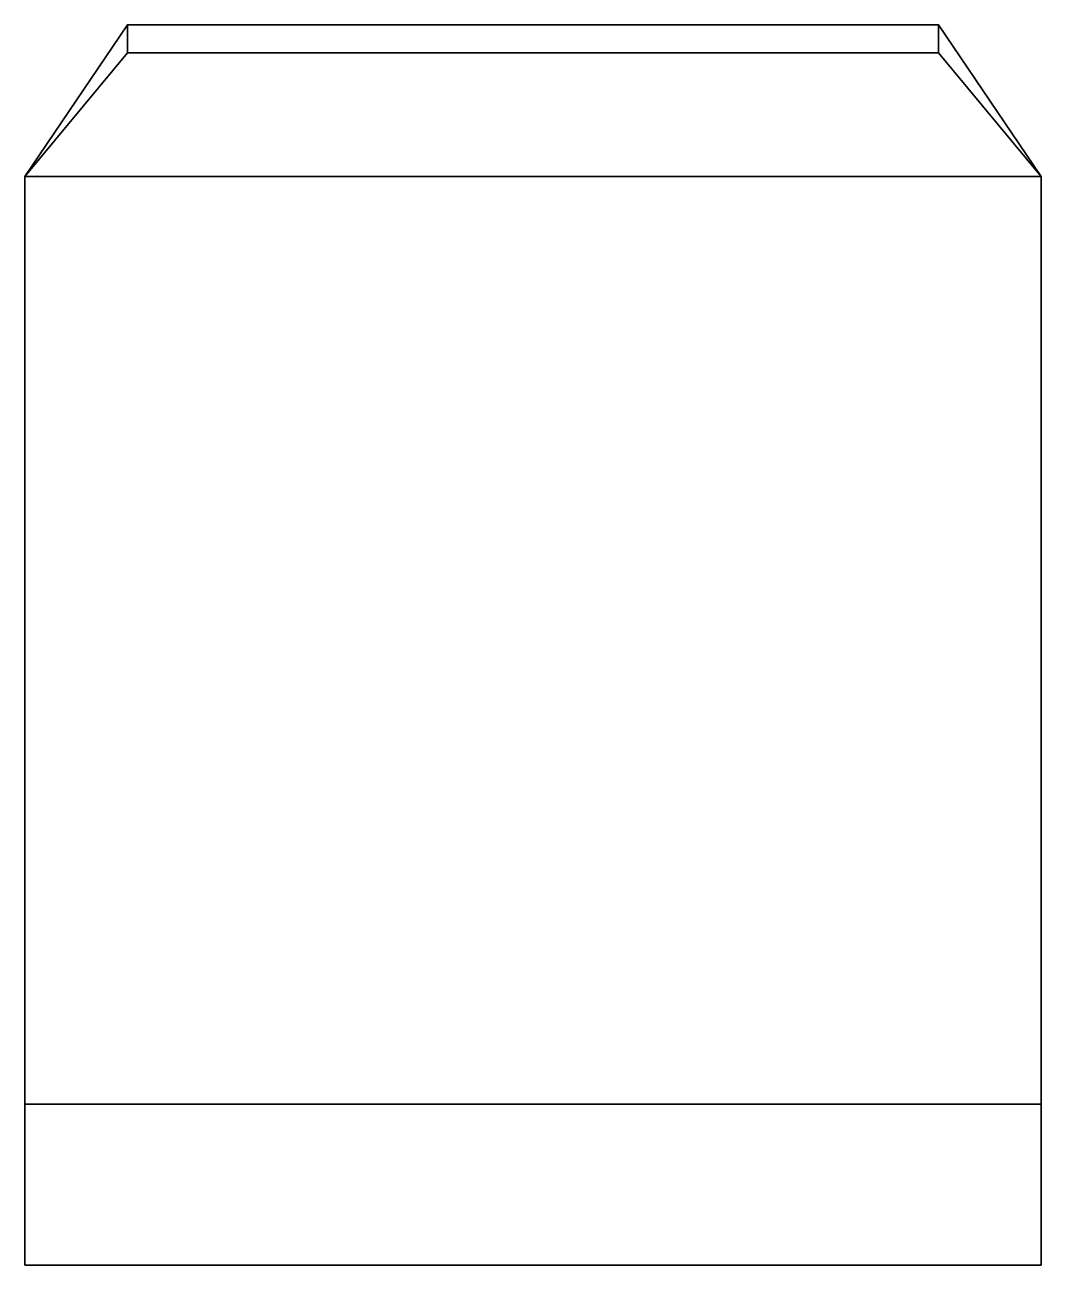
# Model space of a CAD drawing. Extents: x -2.18 to 2.18, y 0 to 5.32.
import ezdxf

# ---------------------------------------------------------------- set-up
doc = ezdxf.new("R2010")
doc.units = 0
doc.layers.add('RAMP', color=1, linetype='CONTINUOUS')

msp = doc.modelspace()

# ---------------------------------------------------------------- linework, layer by layer
at = {"layer": 'RAMP'}
for points in [[(-2.18, 4.67, 5.99), (-1.74, 5.32, 7.36), (1.74, 5.32, 7.36), (2.18, 4.67, 5.99)], [(-1.74, 5.2, 7.43), (-1.74, 5.32, 7.36), (-2.18, 4.67, 5.99), (-2.18, 4.67, 6.63)], [(1.74, 5.2, 7.43), (1.74, 5.32, 7.36), (-1.74, 5.32, 7.36), (-1.74, 5.2, 7.43)], [(2.18, 4.67, 5.99), (1.74, 5.32, 7.36), (1.74, 5.2, 7.43), (2.18, 4.67, 6.63)], [(2.18, 4.67, 6.63), (1.74, 5.2, 7.43), (-1.74, 5.2, 7.43), (-2.18, 4.67, 6.63)], [(-2.18, 4.67, 5.99), (-2.18, 0.69, 0.44), (-2.18, 0), (-2.18, 4.67, 6.63)], [(2.18, 4.67, 5.99), (2.18, 0.69, 0.44), (-2.18, 0.69, 0.44), (-2.18, 4.67, 5.99)], [(-2.18, 4.67, 6.63), (-2.18, 0), (2.18, 0), (2.18, 4.67, 6.63)], [(2.18, 0), (2.18, 0.69, 0.44), (2.18, 4.67, 5.99), (2.18, 4.67, 6.63)], [(-2.18, 0), (-2.18, 0.69, 0.44), (2.18, 0.69, 0.44), (2.18, 0)]]:
    msp.add_3dface(points, dxfattribs=at)

doc.saveas('drawing.dxf')
